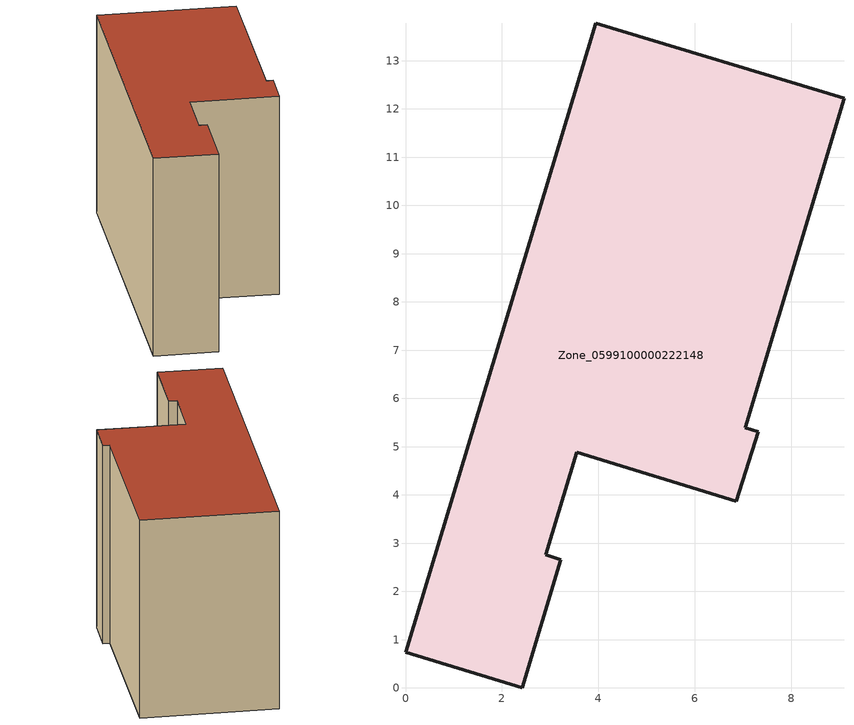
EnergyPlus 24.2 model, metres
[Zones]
Zone_0599100000222148
 floor ground (C_G): 7.31,5.31 6.86,3.87 3.55,4.88 2.91,2.76 3.22,2.66 2.42,0 0,0.74 3.94,13.78 9.09,12.22 7.04,5.39 z0
 wall outside (C_F): 2.91,2.76 3.55,4.88 6.86,3.87 7.31,5.31 7.04,5.39 9.09,12.22 3.94,13.78 0,0.74 2.42,0 3.22,2.66 2.91,2.76 z0:8.24
 roof outside (C_R): 9.09,12.22 3.94,13.78 0,0.74 2.42,0 3.22,2.66 2.91,2.76 3.55,4.88 6.86,3.87 7.31,5.31 7.04,5.39 z8.24
[BUILDING]
Pand.0599100000222148: North Axis=0; Terrain=City; Loads Convergence Tolerance Value=0.04; Temperature Convergence Tolerance Value=0.4; Solar Distribution=FullExterior; Maximum Number of Warmup Days=25; Minimum Number of Warmup Days=1
[Site:Location]
Rotterdam.The.Hague.AP_ZH_NLD Design_Conditions: Latitude=51.96; Longitude=4.45; Time Zone=1; Elevation=-4.5
[SITE:GROUNDTEMPERATURE:BUILDINGSURFACE]
18, 18, 18, 18, 18, 18, 18, 18, 18, 18, 18, 18
[MATERIAL] Thermal Absorptance=0.9; Solar Absorptance=0.7; Visible Absorptance=0.7
Name | Roughness | Thickness | Conductivity | Density | Specific Heat
G.TI.1975-1991 | MediumSmooth | 0.15 | 0.288461 | 540 | 1210
F.TI.1975-1991 | Rough | 0.3 | 0.230769 | 1920 | 840
R.TI.1975-1991 | MediumRough | 0.2 | 0.153846 | 1500 | 1000
[CONSTRUCTION]
C_G: G.TI.1975-1991
C_F: F.TI.1975-1991
C_R: R.TI.1975-1991
[ZONE]
Zone_0599100000222148: Type=1; Multiplier=1; Ceiling Height=Autocalculate; Volume=Autocalculate; Floor Area=autocalculate; Part of Total Floor Area=Yes
[ZONEINFILTRATION:DESIGNFLOWRATE]
Infil_Zone_0599100000222148: Zone or ZoneList or Space or SpaceList=Zone_0599100000222148; Schedule=AlwaysOn; Design Flow Rate Calculation Method=Flow/Area; Flow Rate per Floor Area=0.003; Constant Term Coefficient=1; Temperature Term Coefficient=0; Velocity Term Coefficient=0; Velocity Squared Term Coefficient=0
[HVACTEMPLATE:ZONE:IDEALLOADSAIRSYSTEM]
Zone_0599100000222148: Maximum Heating Supply Air Temperature=50; Minimum Cooling Supply Air Temperature=13; Maximum Heating Supply Air Humidity Ratio=0.0156; Minimum Cooling Supply Air Humidity Ratio=0.0077; Heating Limit=NoLimit; Cooling Limit=NoLimit; Dehumidification Control Type=ConstantSensibleHeatRatio; Cooling Sensible Heat Ratio=0.7; Dehumidification Setpoint=60; Humidification Control Type=None; Humidification Setpoint=30; Outdoor Air Method=None; Outdoor Air Flow Rate per Person=0.00944; Outdoor Air Flow Rate per Zone Floor Area=0; Outdoor Air Flow Rate per Zone=0; Demand Controlled Ventilation Type=None; Outdoor Air Economizer Type=NoEconomizer; Heat Recovery Type=None; Sensible Heat Recovery Effectiveness=0.7; Latent Heat Recovery Effectiveness=0.65
[ZONECONTROL:THERMOSTAT]
ThermostatControl_Zone_0599100000222148: Zone or ZoneList=Zone_0599100000222148; Control Type Schedule=DualSetpointControlType; Control 1=Thermostat_Zone_0599100000222148; Temperature Difference Between Cutout And Setpoint=0
[THERMOSTATSETPOINT:DUALSETPOINT]
Thermostat_Zone_0599100000222148: Heating Setpoint Temperature Schedule=HeatingSetpoint_Zone_0599100000222148; Cooling Setpoint Temperature Schedule=CoolingSetpoint_Zone_0599100000222148
[SCHEDULE:COMPACT]
HeatingSetpoint_Zone_0599100000222148: Through: 12/31, For: AllDays, Until: 24:00, 21
CoolingSetpoint_Zone_0599100000222148: Through: 12/31, For: AllDays, Until: 24:00, 24
DualSetpointControlType: Through: 12/31, For: AllDays, Until: 24:00, 4
AlwaysOn: Through: 12/31, For: AllDays, Until: 24:00, 1
